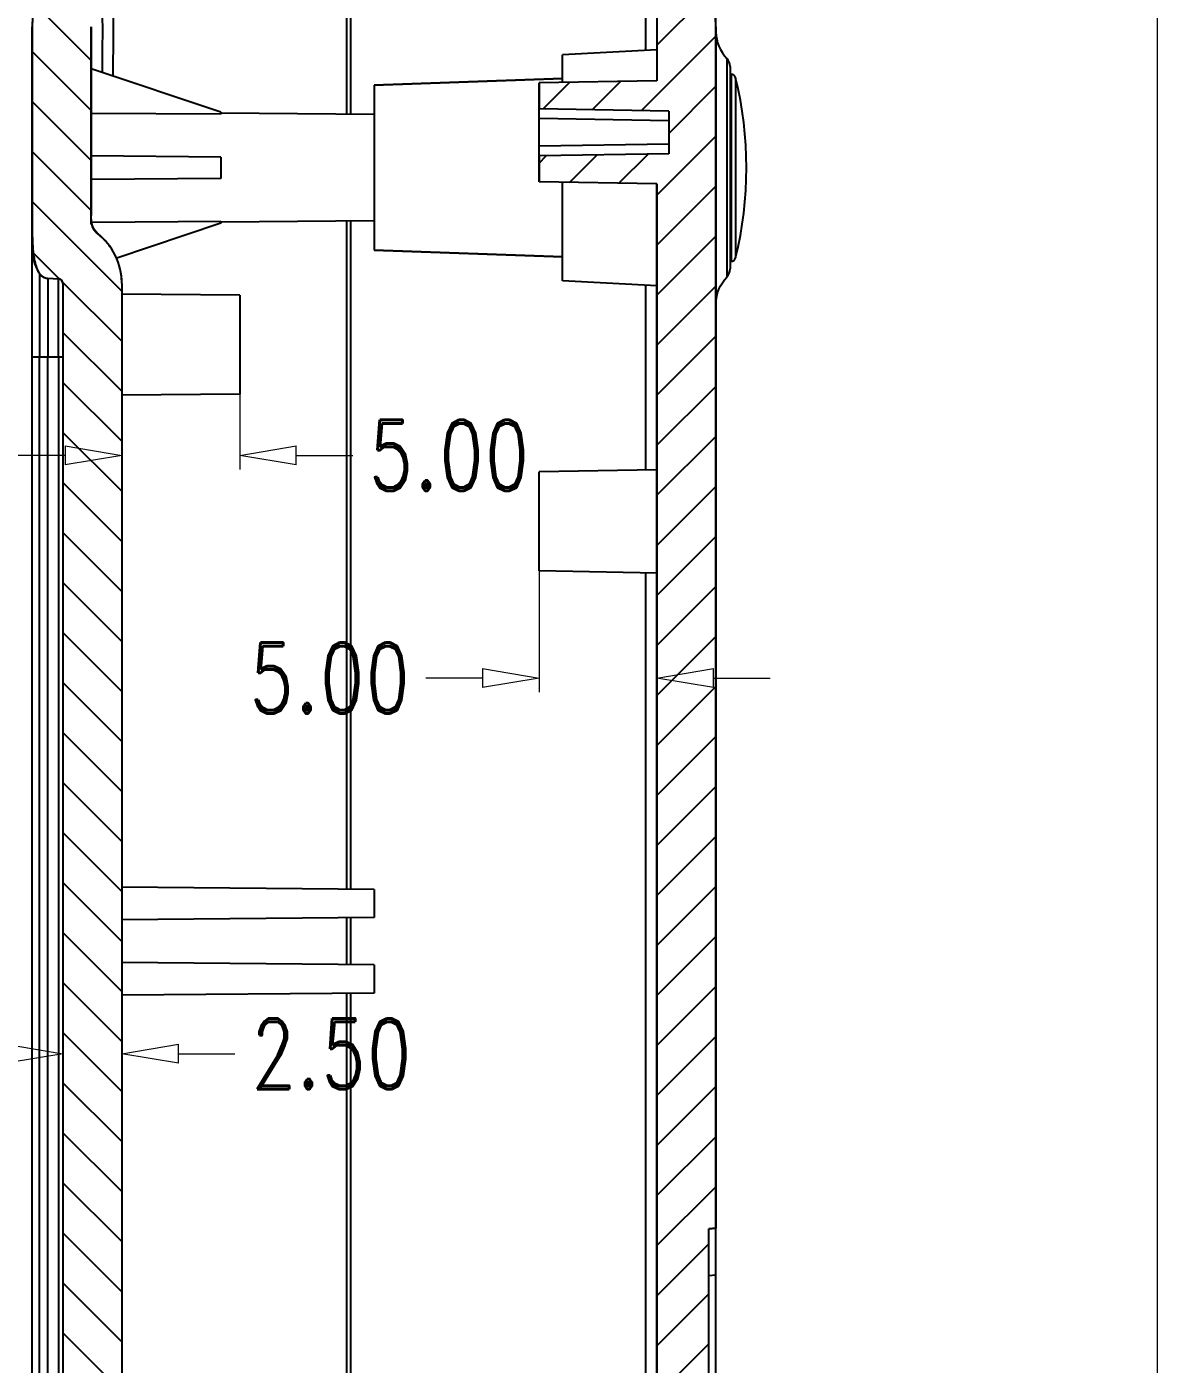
# Model space of a CAD drawing. Header units: millimetres. Extents: x 3219 to 3653, y 1046 to 1347.
# Drawn here: x 3364.2 to 3412.2, y 1254.3 to 1311 of the extents above; entities that cross this region are included whole.
import ezdxf

# ---------------------------------------------------------------- set-up
doc = ezdxf.new("R2010")
doc.units = ezdxf.units.MM
doc.layers.add('dim', color=82, linetype='Continuous', lineweight=9)
doc.layers.add('from', color=7, linetype='Continuous', lineweight=13)
doc.styles.add('ROMAND', font='romand.shx', dxfattribs={"width": 0.75, "bigfont": 'gbcbig.shx'})
doc.dimstyles.new('YanXiu', dxfattribs={"dimtxt": 2.5, "dimasz": 2.2, "dimexe": 1, "dimexo": 0, "dimgap": 0.66, "dimtad": 0, "dimzin": 1, "dimdsep": 46, "dimtxsty": 'ROMAND', "dimblk": 'CLOSEDBLANK', "dimcen": 0, "dimclrd": 3, "dimclre": 3, "dimclrt": 7, "dimazin": 0, "dimtfac": 1, "dimtofl": 0, "dimtmove": 0, "dimatfit": 3, "dimldrblk": 'CLOSEDBLANK', "dimfxl": 1, "dimlwd": 5, "dimlwe": 5, "dimarcsym": 0})

# ---------------------------------------------------------------- blocks, each defined once
blk = doc.blocks.new('_ClosedBlank')
at = {"color": 0, "linetype": 'ByBlock', "lineweight": -2}
for p, q in [((-1, 0.167), (0, 0)), ((-1, 0.167), (-1, -0.167)), ((0, 0), (-1, -0.167))]:
    blk.add_line(p, q, dxfattribs=at)
blk = doc.blocks.new('*D43')
at = {"layer": 'Defpoints', "color": 0}
for p in [(3026.991, 787.694), (3005.613, 632.693), (3026.991, 632.693)]:
    blk.add_point(p, dxfattribs=at)
at = {"layer": 'dim', "color": 3, "lineweight": 5}
for p, q in [((3026.991, 787.694), (3005.014, 787.694)), ((3005.613, 785.294), (3005.613, 716.258)), ((3005.613, 635.093), (3005.613, 704.13)), ((3026.991, 632.693), (3005.014, 632.693))]:
    blk.add_line(p, q, dxfattribs=at)
at = {"layer": 'dim', "color": 3, "lineweight": 5, "xscale": 2.4, "yscale": 2.4, "zscale": 2.4}
for p, rotation in [((3005.613, 787.694), 90), ((3005.613, 632.693), 270)]:
    blk.add_blockref('_ClosedBlank', p, dxfattribs=dict(at, rotation=rotation))
at = {"layer": 'dim', "color": 7, "insert": (3005.613, 710.194), "char_height": 3, "attachment_point": 5, "rotation": 90, "style": 'ROMAND'}
blk.add_mtext('155.00', dxfattribs=at)
blk = doc.blocks.new('*D62')
at = {"layer": 'Defpoints', "color": 0}
for p in [(3368.233, 1295.387), (3373.233, 1295.431), (3373.233, 1292.835)]:
    blk.add_point(p, dxfattribs=at)
at = {"layer": 'dim', "color": 3, "lineweight": 5}
for p, q in [((3368.233, 1295.387), (3368.233, 1292.235)), ((3373.233, 1295.431), (3373.233, 1292.235)), ((3365.833, 1292.835), (3363.433, 1292.835)), ((3375.633, 1292.835), (3378.033, 1292.835))]:
    blk.add_line(p, q, dxfattribs=at)
at = {"layer": 'dim', "color": 3, "lineweight": 5, "xscale": 2.4, "yscale": 2.4, "zscale": 2.4}
blk.add_blockref('_ClosedBlank', (3368.233, 1292.835), dxfattribs=at)
at = {"layer": 'dim', "color": 3, "lineweight": 5, "xscale": 2.4, "yscale": 2.4, "zscale": 2.4, "rotation": 180}
blk.add_blockref('_ClosedBlank', (3373.233, 1292.835), dxfattribs=at)
at = {"layer": 'dim', "color": 7, "insert": (3382.114, 1292.835), "char_height": 3, "attachment_point": 5, "style": 'ROMAND'}
blk.add_mtext('5.00', dxfattribs=at)
blk = doc.blocks.new('*D63')
at = {"layer": 'Defpoints', "color": 0}
for p in [(3385.933, 1287.931), (3390.933, 1287.844), (3385.933, 1283.393)]:
    blk.add_point(p, dxfattribs=at)
at = {"layer": 'dim', "color": 3, "lineweight": 5}
for p, q in [((3385.933, 1287.931), (3385.933, 1282.794)), ((3390.933, 1287.844), (3390.933, 1282.794)), ((3383.533, 1283.393), (3381.133, 1283.393)), ((3393.333, 1283.393), (3395.733, 1283.393))]:
    blk.add_line(p, q, dxfattribs=at)
at = {"layer": 'dim', "color": 3, "lineweight": 5, "xscale": 2.4, "yscale": 2.4, "zscale": 2.4}
blk.add_blockref('_ClosedBlank', (3385.933, 1283.393), dxfattribs=at)
at = {"layer": 'dim', "color": 3, "lineweight": 5, "xscale": 2.4, "yscale": 2.4, "zscale": 2.4, "rotation": 180}
blk.add_blockref('_ClosedBlank', (3390.933, 1283.393), dxfattribs=at)
at = {"layer": 'dim', "color": 7, "insert": (3377.051, 1283.393), "char_height": 3, "attachment_point": 5, "style": 'ROMAND'}
blk.add_mtext('5.00', dxfattribs=at)
blk = doc.blocks.new('*D64')
at = {"layer": 'Defpoints', "color": 0}
for p in [(3365.733, 1268.354), (3368.233, 1267.975), (3368.233, 1267.459)]:
    blk.add_point(p, dxfattribs=at)
at = {"layer": 'dim', "color": 3, "lineweight": 5}
for p, q in [((3365.733, 1268.354), (3365.733, 1266.859)), ((3368.233, 1267.975), (3368.233, 1266.859)), ((3363.333, 1267.459), (3360.933, 1267.459)), ((3370.633, 1267.459), (3373.033, 1267.459))]:
    blk.add_line(p, q, dxfattribs=at)
at = {"layer": 'dim', "color": 3, "lineweight": 5, "xscale": 2.4, "yscale": 2.4, "zscale": 2.4}
blk.add_blockref('_ClosedBlank', (3365.733, 1267.459), dxfattribs=at)
at = {"layer": 'dim', "color": 3, "lineweight": 5, "xscale": 2.4, "yscale": 2.4, "zscale": 2.4, "rotation": 180}
blk.add_blockref('_ClosedBlank', (3368.233, 1267.459), dxfattribs=at)
at = {"layer": 'dim', "color": 7, "insert": (3377.114, 1267.459), "char_height": 3, "attachment_point": 5, "style": 'ROMAND'}
blk.add_mtext('2.50', dxfattribs=at)
blk = doc.blocks.new('*u50')
at = {"layer": 'dim'}
dim = blk.add_linear_dim(base=(-55.856, -77.5), p1=(-34.478, 77.5), p2=(-34.478, -77.5), angle=90, dimstyle='YanXiu', override={"dimtxt": 3, "dimasz": 2.4, "dimexe": 0.5997, "dimgap": 0.5997}, dxfattribs=at)
dim.commit()
dim.dimension.update_dxf_attribs({"geometry": '*D43', "text_midpoint": (-55.856, 0), "insert": (-3061.469, -710.194)})

msp = doc.modelspace()

# ---------------------------------------------------------------- linework, layer by layer
at = {"color": 7, "linetype": 'Continuous'}
for p, q in [((3390.441, 1313.41), (3390.441, 1310.005)), ((3390.933, 1312.912), (3390.933, 1308.718)), ((3390.933, 1312.91), (3390.933, 1308.718)), ((3377.783, 1307.297), (3377.783, 1312.381)), ((3377.933, 1312.382), (3377.933, 1307.296)), ((3364.433, 1311.011), (3364.433, 1311.009)), ((3364.433, 1311.011), (3364.433, 1311.011)), ((3364.433, 1175.551), (3364.433, 1311.011)), ((3364.433, 1311.011), (3364.433, 1302.511)), ((3364.433, 1311.011), (3364.433, 1302.511)), ((3364.433, 1311.009), (3364.433, 1311.01)), ((3366.933, 1309.225), (3366.933, 1311.011)), ((3366.933, 1302.646), (3366.933, 1311.011)), ((3366.933, 1311.011), (3366.933, 1303.011)), ((3393.433, 1180.781), (3393.433, 1311.036)), ((3393.433, 1311.011), (3393.433, 1311.011)), ((3393.433, 1311.011), (3393.433, 1311.011)), ((3393.433, 1311.011), (3393.433, 1260.057)), ((3390.933, 1310.031), (3386.933, 1309.821)), ((3386.933, 1308.648), (3386.933, 1309.821)), ((3393.9, 1309.664), (3393.9, 1301.06)), ((3372.433, 1307.384), (3366.933, 1309.225)), ((3393.433, 1309.475), (3393.433, 1309.534)), ((3393.433, 1309.475), (3393.433, 1309.014)), ((3394.033, 1309.324), (3394.033, 1300.738)), ((3378.933, 1308.531), (3386.933, 1308.81)), ((3386.933, 1308.81), (3378.933, 1308.531)), ((3378.933, 1308.531), (3378.933, 1301.531)), ((3390.933, 1308.718), (3385.933, 1308.631)), ((3390.933, 1308.718), (3385.933, 1308.631)), ((3385.933, 1304.431), (3385.933, 1308.631)), ((3385.933, 1308.631), (3385.933, 1307.531)), ((3394.033, 1309.003), (3394.079, 1309.002)), ((3394.079, 1309.002), (3394.079, 1301.06)), ((3394.27, 1308.85), (3394.27, 1301.212)), ((3391.433, 1307.435), (3385.933, 1307.531)), ((3391.433, 1307.435), (3385.933, 1307.531)), ((3391.433, 1307.435), (3391.433, 1305.627)), ((3391.433, 1307.435), (3391.433, 1305.627)), ((3372.433, 1307.299), (3366.933, 1307.338)), ((3372.433, 1307.384), (3372.433, 1307.299)), ((3378.933, 1307.287), (3372.433, 1307.344)), ((3391.433, 1307.024), (3385.933, 1307.12)), ((3391.433, 1306.038), (3385.933, 1305.942)), ((3372.433, 1305.483), (3366.933, 1305.531)), ((3372.433, 1305.483), (3372.433, 1304.579)), ((3391.433, 1305.627), (3385.933, 1305.531)), ((3391.433, 1305.627), (3385.933, 1305.531)), ((3385.933, 1305.531), (3385.933, 1304.431)), ((3372.433, 1304.579), (3366.933, 1304.531)), ((3390.933, 1304.344), (3385.933, 1304.431)), ((3390.933, 1304.344), (3385.933, 1304.431)), ((3386.933, 1300.241), (3386.933, 1304.414)), ((3390.933, 1180.031), (3390.933, 1304.344)), ((3390.933, 1304.344), (3390.933, 1186.561)), ((3366.934, 1302.913), (3366.933, 1303.011)), ((3366.933, 1302.981), (3366.933, 1302.991)), ((3366.933, 1302.97), (3366.933, 1302.981)), ((3366.934, 1302.943), (3366.933, 1302.978)), ((3366.934, 1302.931), (3366.933, 1302.945)), ((3366.935, 1302.908), (3366.934, 1302.943)), ((3366.942, 1302.805), (3366.934, 1302.913)), ((3366.937, 1302.87), (3366.935, 1302.908)), ((3366.941, 1302.831), (3366.937, 1302.87)), ((3366.945, 1302.787), (3366.941, 1302.831)), ((3366.945, 1302.782), (3366.942, 1302.805)), ((3366.951, 1302.743), (3366.945, 1302.787)), ((3366.946, 1302.771), (3366.945, 1302.782)), ((3366.948, 1302.757), (3366.946, 1302.771)), ((3366.95, 1302.739), (3366.948, 1302.757)), ((3366.953, 1302.719), (3366.95, 1302.739)), ((3366.957, 1302.704), (3366.951, 1302.743)), ((3366.956, 1302.702), (3366.953, 1302.719)), ((3366.956, 1302.724), (3366.996, 1302.724)), ((3366.959, 1302.687), (3366.956, 1302.702)), ((3366.964, 1302.671), (3366.957, 1302.704)), ((3366.961, 1302.673), (3366.959, 1302.687)), ((3366.964, 1302.659), (3366.961, 1302.673)), ((3366.97, 1302.641), (3366.964, 1302.671)), ((3366.967, 1302.647), (3366.964, 1302.659)), ((3366.979, 1302.596), (3366.967, 1302.646)), ((3366.977, 1302.612), (3366.97, 1302.641)), ((3366.985, 1302.583), (3366.977, 1302.612)), ((3367.055, 1302.407), (3366.979, 1302.596)), ((3366.982, 1302.586), (3366.979, 1302.596)), ((3366.984, 1302.578), (3366.982, 1302.586)), ((3366.986, 1302.571), (3366.984, 1302.578)), ((3366.995, 1302.549), (3366.985, 1302.583)), ((3366.989, 1302.563), (3366.986, 1302.571)), ((3366.991, 1302.556), (3366.989, 1302.563)), ((3366.993, 1302.549), (3366.991, 1302.556)), ((3366.995, 1302.542), (3366.993, 1302.549)), ((3367.007, 1302.515), (3366.995, 1302.549)), ((3366.998, 1302.534), (3366.995, 1302.542)), ((3366.996, 1302.724), (3372.433, 1302.763)), ((3367.012, 1302.503), (3366.997, 1302.543)), ((3367.001, 1302.526), (3366.998, 1302.534)), ((3367.004, 1302.516), (3367.001, 1302.526)), ((3367.009, 1302.505), (3367.004, 1302.516)), ((3367.021, 1302.479), (3367.007, 1302.515)), ((3367.015, 1302.49), (3367.009, 1302.505)), ((3367.028, 1302.465), (3367.012, 1302.503)), ((3367.021, 1302.475), (3367.015, 1302.49)), ((3367.037, 1302.445), (3367.021, 1302.479)), ((3367.026, 1302.464), (3367.021, 1302.475)), ((3367.029, 1302.456), (3367.026, 1302.464)), ((3367.04, 1302.439), (3367.028, 1302.465)), ((3367.033, 1302.449), (3367.029, 1302.456)), ((3367.036, 1302.443), (3367.033, 1302.449)), ((3367.039, 1302.437), (3367.036, 1302.443)), ((3367.051, 1302.418), (3367.037, 1302.445)), ((3367.042, 1302.431), (3367.039, 1302.437)), ((3367.045, 1302.426), (3367.042, 1302.431)), ((3367.048, 1302.42), (3367.045, 1302.426)), ((3367.051, 1302.414), (3367.048, 1302.42)), ((3367.057, 1302.407), (3367.049, 1302.421)), ((3367.064, 1302.394), (3367.051, 1302.418)), ((3367.055, 1302.407), (3367.051, 1302.414)), ((3367.183, 1302.258), (3367.055, 1302.407)), ((3367.065, 1302.393), (3367.057, 1302.407)), ((3367.076, 1302.376), (3367.065, 1302.393)), ((3367.089, 1302.357), (3367.076, 1302.376)), ((3367.1, 1302.342), (3367.089, 1302.357)), ((3367.109, 1302.331), (3367.1, 1302.342)), ((3367.117, 1302.32), (3367.109, 1302.331)), ((3367.128, 1302.309), (3367.117, 1302.32)), ((3367.134, 1302.302), (3367.128, 1302.309)), ((3367.14, 1302.296), (3367.134, 1302.302)), ((3367.144, 1302.292), (3367.14, 1302.296)), ((3367.148, 1302.288), (3367.144, 1302.292)), ((3367.152, 1302.284), (3367.148, 1302.288)), ((3372.433, 1302.678), (3367.982, 1301.188)), ((3378.933, 1302.775), (3372.433, 1302.718)), ((3372.433, 1302.763), (3372.433, 1302.678)), ((3377.783, 1274.441), (3377.783, 1302.765)), ((3377.933, 1302.766), (3377.933, 1274.44)), ((3367.155, 1302.281), (3367.152, 1302.284)), ((3367.159, 1302.278), (3367.155, 1302.281)), ((3367.162, 1302.275), (3367.159, 1302.278)), ((3367.165, 1302.273), (3367.162, 1302.275)), ((3367.168, 1302.27), (3367.165, 1302.273)), ((3367.171, 1302.268), (3367.168, 1302.27)), ((3367.173, 1302.266), (3367.171, 1302.268)), ((3367.175, 1302.264), (3367.173, 1302.266)), ((3367.177, 1302.263), (3367.175, 1302.264)), ((3367.179, 1302.261), (3367.177, 1302.263)), ((3367.183, 1302.258), (3367.179, 1302.261)), ((3378.933, 1301.531), (3386.933, 1301.252)), ((3386.933, 1301.252), (3378.933, 1301.531)), ((3393.9, 1301.06), (3393.9, 1300.398)), ((3394.033, 1301.059), (3394.079, 1301.06)), ((3364.748, 1300.532), (3364.748, 1297.011)), ((3365.091, 1300.345), (3365.543, 1300.321)), ((3365.091, 1300.345), (3365.543, 1300.321)), ((3365.091, 1300.345), (3365.091, 1297.011)), ((3365.091, 1300.345), (3365.543, 1300.321)), ((3365.543, 1297.011), (3365.543, 1300.321)), ((3365.733, 1300.121), (3365.733, 1186.561)), ((3365.733, 1300.121), (3365.733, 1186.561)), ((3368.233, 1300.121), (3368.233, 1186.561)), ((3368.233, 1300.121), (3368.233, 1186.561)), ((3390.933, 1300.031), (3386.933, 1300.241)), ((3390.441, 1300.057), (3390.441, 1292.21)), ((3373.233, 1299.631), (3368.233, 1299.675)), ((3373.233, 1299.631), (3373.233, 1295.431)), ((3393.433, 1299.281), (3393.433, 1260.057)), ((3364.433, 1297.011), (3365.733, 1297.011)), ((3364.748, 1186.561), (3364.748, 1297.011)), ((3365.091, 1186.561), (3365.091, 1297.011)), ((3365.543, 1297.011), (3365.543, 1186.561)), ((3373.233, 1295.431), (3368.233, 1295.387)), ((3390.933, 1292.218), (3385.933, 1292.131)), ((3385.933, 1287.931), (3385.933, 1292.131)), ((3390.933, 1287.844), (3385.933, 1287.931)), ((3390.441, 1287.852), (3390.441, 1242.21)), ((3378.933, 1274.431), (3368.233, 1274.524)), ((3378.933, 1274.431), (3378.933, 1273.231)), ((3378.933, 1273.231), (3368.233, 1273.138)), ((3377.783, 1271.241), (3377.783, 1273.221)), ((3377.933, 1273.222), (3377.933, 1271.24)), ((3378.933, 1271.231), (3368.233, 1271.324)), ((3378.933, 1271.231), (3378.933, 1270.031)), ((3378.933, 1270.031), (3368.233, 1269.938)), ((3377.783, 1210.041), (3377.783, 1270.021)), ((3377.933, 1270.022), (3377.933, 1210.04)), ((3393.433, 1260.057), (3393.133, 1260.031)), ((3393.133, 1260.031), (3393.433, 1260.057)), ((3393.133, 1220.031), (3393.133, 1260.031)), ((3393.133, 1220.031), (3393.133, 1260.031)), ((3393.433, 1258.065), (3393.133, 1258.039))]:
    msp.add_line(p, q, dxfattribs=at)
at = {"color": 2, "linetype": 'Continuous'}
for p, q in [((3390.933, 1310.232), (3393.28, 1312.58)), ((3364.496, 1312.016), (3366.933, 1309.58)), ((3390.277, 1307.455), (3393.433, 1310.611)), ((3364.433, 1309.959), (3366.933, 1307.459)), ((3386.107, 1307.528), (3387.232, 1308.654)), ((3388.192, 1307.492), (3389.391, 1308.691)), ((3391.433, 1306.49), (3393.433, 1308.49)), ((3364.433, 1307.837), (3366.933, 1305.337)), ((3390.933, 1303.868), (3393.433, 1306.368)), ((3364.433, 1305.716), (3366.933, 1303.216)), ((3385.933, 1305.232), (3386.236, 1305.536)), ((3387.23, 1304.408), (3388.395, 1305.574)), ((3389.315, 1304.372), (3390.554, 1305.612)), ((3390.933, 1301.747), (3393.433, 1304.247)), ((3364.433, 1303.595), (3368.233, 1299.795)), ((3390.933, 1299.626), (3393.433, 1302.126)), ((3364.48, 1301.426), (3365.595, 1300.311)), ((3365.723, 1300.183), (3368.233, 1297.673)), ((3390.933, 1297.504), (3393.433, 1300.004)), ((3365.733, 1298.052), (3368.233, 1295.552)), ((3390.933, 1295.383), (3393.433, 1297.883)), ((3365.733, 1295.931), (3368.233, 1293.431)), ((3390.933, 1293.262), (3393.433, 1295.762)), ((3365.733, 1293.81), (3368.233, 1291.31)), ((3390.933, 1291.141), (3393.433, 1293.641)), ((3365.733, 1291.688), (3368.233, 1289.188)), ((3390.933, 1289.019), (3393.433, 1291.519)), ((3365.733, 1289.567), (3368.233, 1287.067)), ((3390.933, 1286.898), (3393.433, 1289.398)), ((3365.733, 1287.446), (3368.233, 1284.946)), ((3390.933, 1284.777), (3393.433, 1287.277)), ((3365.733, 1285.324), (3368.233, 1282.824)), ((3390.933, 1282.655), (3393.433, 1285.155)), ((3365.733, 1283.203), (3368.233, 1280.703)), ((3390.933, 1280.534), (3393.433, 1283.034)), ((3365.733, 1281.082), (3368.233, 1278.582)), ((3390.933, 1278.413), (3393.433, 1280.913)), ((3365.733, 1278.96), (3368.233, 1276.46)), ((3390.933, 1276.291), (3393.433, 1278.791)), ((3365.733, 1276.839), (3368.233, 1274.339)), ((3390.933, 1274.17), (3393.433, 1276.67)), ((3365.733, 1274.718), (3368.233, 1272.218)), ((3390.933, 1272.049), (3393.433, 1274.549)), ((3365.733, 1272.596), (3368.233, 1270.096)), ((3390.933, 1269.927), (3393.433, 1272.427)), ((3365.733, 1270.475), (3368.233, 1267.975)), ((3390.933, 1267.806), (3393.433, 1270.306)), ((3365.733, 1268.354), (3368.233, 1265.854)), ((3390.933, 1265.685), (3393.433, 1268.185)), ((3365.733, 1266.232), (3368.233, 1263.732)), ((3390.933, 1263.563), (3393.433, 1266.063)), ((3365.733, 1264.111), (3368.233, 1261.611)), ((3390.933, 1261.442), (3393.433, 1263.942)), ((3365.733, 1261.99), (3368.233, 1259.49)), ((3390.933, 1259.321), (3393.433, 1261.821)), ((3365.733, 1259.868), (3368.233, 1257.368)), ((3390.933, 1257.199), (3393.133, 1259.399)), ((3365.733, 1257.747), (3368.233, 1255.247)), ((3390.933, 1255.078), (3393.133, 1257.278)), ((3365.733, 1255.626), (3368.233, 1253.126)), ((3390.933, 1252.957), (3393.133, 1255.157))]:
    msp.add_line(p, q, dxfattribs=at)
at = {"color": 7, "linetype": 'Continuous'}
for centre, radius, start, end in [((3393.533, 1309.324), 0.5, 0.0066, 42.7527), ((3394.076, 1308.802), 0.2, 13.8171, 89), ((3378.741, 1305.031), 15.991, 346.1829, 13.8171), ((3372.424, 1302.238), 7.987, 183.3624, 183.6267), ((3365.533, 1300.121), 2.7, 0, 52.3301), ((3367.803, 1301.758), 3.339, 189.6738, 190.1645), ((3394.076, 1301.26), 0.2, 271, 346.1829), ((3366.1, 1301.342), 1.584, 198.4606, 200.8558), ((3393.533, 1300.738), 0.5, 317.2473, 359.9934), ((3365.114, 1300.794), 0.45, 215.5432, 266.9994), ((3365.114, 1300.794), 0.45, 215.5529, 267), ((3365.533, 1300.121), 0.2, 0, 87), ((3365.533, 1300.121), 0.2, 0, 87)]:
    msp.add_arc(centre, radius, start, end, dxfattribs=at)
for points, start_tangent, end_tangent in [([(3367.326, 1317.265), (3364.433, 1311.011)], (-0.826791, -0.562509), (0, -1)), ([(3393.433, 1311.011), (3390.539, 1317.265)], (0, 1), (-0.826791, 0.562509)), ([(3366.039, 1316.008), (3364.433, 1311.011)], (-0.598016, -0.801484), (0, -1)), ([(3393.433, 1311.011), (3391.826, 1316.008)], (0, 1), (-0.598019, 0.801482)), ([(3367.391, 1312.29), (3367.392, 1312.257), (3367.397, 1312.069), (3367.401, 1311.839), (3367.405, 1311.557), (3367.407, 1311.212), (3367.408, 1310.819), (3367.407, 1310.406), (3367.404, 1309.996), (3367.4, 1309.607), (3367.396, 1309.249), (3367.393, 1309.071)], (0.030971, -0.99952), (-0.014523, -0.999895)), ([(3367.857, 1312.294), (3367.86, 1312.111), (3367.864, 1311.816), (3367.866, 1311.455), (3367.867, 1311.044), (3367.866, 1310.613), (3367.863, 1310.184), (3367.859, 1309.778), (3367.855, 1309.404), (3367.851, 1309.061), (3367.849, 1308.918)], (0.019023, -0.999819), (-0.014791, -0.999891)), ([(3393.433, 1310.781), (3393.9, 1309.664)], (0, -1), (0.678773, -0.734348)), ([(3367.183, 1302.258), (3367.112, 1302.326), (3367.055, 1302.407), (3366.979, 1302.596), (3366.942, 1302.805), (3366.933, 1303.011)], (-0.791547, 0.611108), (0, 1)), ([(3364.433, 1302.511), (3364.748, 1300.532)], (0, -1), (0.581438, -0.813591)), ([(3364.433, 1302.511), (3364.748, 1300.532)], (0, -1), (0.581438, -0.813591)), ([(3364.433, 1302.511), (3364.451, 1301.769)], (0, -1), (0.05867, -0.998277)), ([(3366.967, 1302.647), (3366.942, 1302.805)], (-0.213866, 0.976863), (-0.100309, 0.994956)), ([(3364.453, 1301.733), (3364.512, 1301.197)], (0.063275, -0.997996), (0.168073, -0.985775)), ([(3368.233, 1300.121), (3368.232, 1300.158), (3368.232, 1300.196), (3368.23, 1300.233), (3368.228, 1300.271), (3368.226, 1300.308), (3368.223, 1300.346), (3368.22, 1300.384), (3368.216, 1300.422), (3368.211, 1300.46), (3368.206, 1300.497), (3368.201, 1300.535), (3368.194, 1300.573), (3368.188, 1300.611), (3368.18, 1300.649), (3368.173, 1300.687), (3368.164, 1300.724), (3368.155, 1300.762), (3368.146, 1300.8), (3368.136, 1300.837), (3368.125, 1300.875), (3368.114, 1300.912), (3368.102, 1300.949), (3368.09, 1300.986), (3368.077, 1301.023), (3368.064, 1301.06), (3368.05, 1301.096), (3368.036, 1301.133), (3368.021, 1301.169), (3368.005, 1301.205), (3367.989, 1301.241), (3367.973, 1301.276), (3367.956, 1301.312), (3367.938, 1301.347), (3367.92, 1301.382), (3367.902, 1301.416), (3367.883, 1301.45), (3367.863, 1301.484), (3367.843, 1301.518), (3367.823, 1301.551), (3367.802, 1301.584), (3367.78, 1301.617), (3367.758, 1301.649), (3367.736, 1301.681), (3367.713, 1301.713), (3367.69, 1301.744), (3367.667, 1301.775), (3367.643, 1301.806), (3367.618, 1301.836), (3367.594, 1301.865), (3367.568, 1301.895), (3367.543, 1301.924), (3367.517, 1301.952), (3367.491, 1301.98), (3367.464, 1302.008), (3367.437, 1302.035), (3367.41, 1302.061), (3367.383, 1302.088), (3367.355, 1302.113), (3367.327, 1302.139), (3367.298, 1302.164), (3367.27, 1302.188), (3367.241, 1302.212), (3367.212, 1302.235), (3367.183, 1302.258)], (0, 1), (-0.791545, 0.611111)), ([(3364.517, 1301.169), (3364.598, 1300.84)], (0.17651, -0.984299), (0.317109, -0.948389)), ([(3364.62, 1300.778), (3364.748, 1300.532)], (0.356476, -0.934305), (0.581456, -0.813578)), ([(3364.748, 1300.532), (3364.752, 1300.527), (3364.755, 1300.522), (3364.759, 1300.518), (3364.763, 1300.513), (3364.767, 1300.508), (3364.771, 1300.503), (3364.775, 1300.498), (3364.779, 1300.494), (3364.783, 1300.489), (3364.788, 1300.485), (3364.792, 1300.48), (3364.796, 1300.476), (3364.801, 1300.471), (3364.805, 1300.467), (3364.81, 1300.463), (3364.815, 1300.458), (3364.819, 1300.454), (3364.824, 1300.45), (3364.829, 1300.446), (3364.834, 1300.442), (3364.839, 1300.438), (3364.844, 1300.434), (3364.849, 1300.43), (3364.855, 1300.427), (3364.86, 1300.423), (3364.865, 1300.419), (3364.87, 1300.416), (3364.876, 1300.412), (3364.881, 1300.409), (3364.887, 1300.406), (3364.892, 1300.402), (3364.898, 1300.399), (3364.904, 1300.396), (3364.909, 1300.393), (3364.915, 1300.39), (3364.921, 1300.388), (3364.927, 1300.385), (3364.933, 1300.382), (3364.938, 1300.38), (3364.944, 1300.377), (3364.95, 1300.375), (3364.956, 1300.373), (3364.962, 1300.37), (3364.968, 1300.368), (3364.974, 1300.366), (3364.98, 1300.364), (3364.986, 1300.363), (3364.993, 1300.361), (3364.999, 1300.359), (3365.005, 1300.358), (3365.011, 1300.356), (3365.017, 1300.355), (3365.023, 1300.353), (3365.029, 1300.352), (3365.036, 1300.351), (3365.042, 1300.35), (3365.048, 1300.349), (3365.054, 1300.348), (3365.06, 1300.347), (3365.066, 1300.347), (3365.072, 1300.346), (3365.079, 1300.345), (3365.085, 1300.345), (3365.091, 1300.345)], (0.581454, -0.813579), (0.99863, -0.052336)), ([(3365.733, 1300.121), (3365.733, 1300.125), (3365.732, 1300.13), (3365.732, 1300.134), (3365.732, 1300.139), (3365.731, 1300.143), (3365.731, 1300.148), (3365.73, 1300.152), (3365.729, 1300.157), (3365.729, 1300.161), (3365.728, 1300.166), (3365.726, 1300.17), (3365.725, 1300.175), (3365.724, 1300.179), (3365.723, 1300.184), (3365.721, 1300.188), (3365.719, 1300.193), (3365.718, 1300.197), (3365.716, 1300.202), (3365.714, 1300.206), (3365.712, 1300.21), (3365.709, 1300.215), (3365.707, 1300.219), (3365.705, 1300.223), (3365.702, 1300.227), (3365.699, 1300.232), (3365.697, 1300.236), (3365.694, 1300.24), (3365.691, 1300.244), (3365.688, 1300.248), (3365.684, 1300.251), (3365.681, 1300.255), (3365.678, 1300.259), (3365.674, 1300.262), (3365.671, 1300.266), (3365.667, 1300.269), (3365.663, 1300.273), (3365.659, 1300.276), (3365.656, 1300.279), (3365.652, 1300.282), (3365.648, 1300.285), (3365.644, 1300.288), (3365.639, 1300.29), (3365.635, 1300.293), (3365.631, 1300.295), (3365.627, 1300.298), (3365.622, 1300.3), (3365.618, 1300.302), (3365.614, 1300.304), (3365.609, 1300.306), (3365.605, 1300.308), (3365.6, 1300.309), (3365.596, 1300.311), (3365.592, 1300.312), (3365.587, 1300.314), (3365.583, 1300.315), (3365.578, 1300.316), (3365.574, 1300.317), (3365.569, 1300.318), (3365.565, 1300.319), (3365.56, 1300.319), (3365.556, 1300.32), (3365.552, 1300.32), (3365.547, 1300.321), (3365.543, 1300.321)], (0, 1), (-0.99863, 0.052336)), ([(3393.433, 1299.281), (3393.9, 1300.398)], (0, 1), (0.678773, 0.734348))]:
    msp.add_spline(points, degree=3, dxfattribs=dict(at, start_tangent=start_tangent, end_tangent=end_tangent))

# ---------------------------------------------------------------- block references
at = {"layer": 'from'}
msp.add_blockref('*u50', (3468.012, 1240.031), dxfattribs=at)

# ---------------------------------------------------------------- dimensions: what is measured, and where the dimension line sits
at = {"layer": 'dim'}
for base, p1, p2, picture, middle in [((3373.233, 1292.835), (3368.233, 1295.387), (3373.233, 1295.431), '*D62', (3382.114, 1292.835)), ((3385.933, 1283.393), (3390.933, 1287.844), (3385.933, 1287.931), '*D63', (3377.051, 1283.393)), ((3368.233, 1267.459), (3365.733, 1268.354), (3368.233, 1267.975), '*D64', (3377.114, 1267.459))]:
    dim = msp.add_linear_dim(base=base, p1=p1, p2=p2, dimstyle='YanXiu', override={"dimtxt": 3, "dimasz": 2.4, "dimexe": 0.5997, "dimgap": 0.5997}, dxfattribs=at)
    dim.commit()
    dim.dimension.update_dxf_attribs({"geometry": picture, "text_midpoint": middle})

doc.saveas('drawing.dxf')
